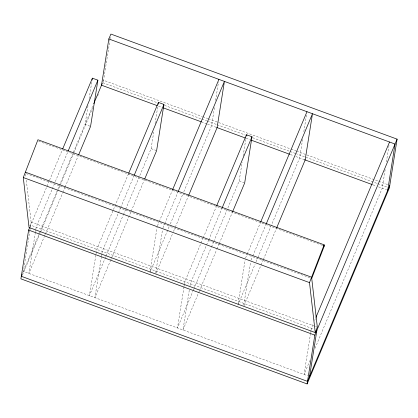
<?xml version="1.0" encoding="UTF-8"?>
<svg xmlns="http://www.w3.org/2000/svg" width="418" height="418" viewBox="0 0 418 418"><rect width="100%" height="100%" fill="white"/><g stroke="black" fill="none" stroke-linecap="round" stroke-linejoin="round"><path stroke-width="0.31" stroke-dasharray="2.09 1.57" d="M29.871 230.297L23.361 271.392L307.737 375.792M29.976 229.654L30.279 227.732M30.378 227.089L30.686 225.161L313.834 329.118M35.378 232.319L28.868 273.414L44.23 236.813M35.478 231.676L35.781 229.748M35.885 229.111L36.188 227.183L52.057 189.385M88.01 105.775L85.063 124.392L89.954 126.189M89.128 98.711L91.772 82.017M110.08 39.203L103.162 82.863L157.095 102.661M110.18 38.56L110.383 37.275M101.422 256.568L94.917 297.663L110.279 261.062M101.527 255.926L101.83 253.998M101.935 253.355L102.238 251.432L120.368 208.232M125.672 209.24L151.107 148.641L153.955 130.662M155.073 123.603L157.717 106.909M150.099 271.324L157.116 227.016M155.705 272.703L162.518 229.681M183.983 286.879L177.478 327.973L192.839 291.372M184.087 286.236L184.39 284.308M184.495 283.665L184.798 281.742L202.929 238.542M214.439 107.63L211.592 125.609L183.136 193.409M215.557 100.566L218.509 81.944M189.286 290.181L182.979 329.99L198.341 293.394M189.997 285.687L190.3 283.759L208.43 240.564M213.739 241.573L239.174 180.973L242.121 162.351M243.14 155.93L245.784 139.236M238.166 303.651L245.079 259.991M243.767 305.03L250.581 262.013M302.606 139.319L299.659 157.941L271.198 225.736M303.829 131.613L306.472 114.919M310.574 333.355L304.069 374.45L309.863 360.635M310.678 332.712L310.982 330.784M311.086 330.142L311.389 328.219L313.406 323.412M385.166 169.63L382.219 188.252L314.655 349.218M386.389 161.923L389.033 145.229M29.735 225.694L31.125 222.094L26.282 179.923M30.002 226.796L49.319 180.764M49.575 180.163L62.418 149.56M52.307 188.784L54.319 183.983M55.328 181.584L67.92 151.582M22.452 273.571L57.611 189.793M57.862 189.192L92.974 105.545M102.812 82.095L103.57 80.293L202.239 116.517M22.415 275.253L39.323 234.973M39.574 234.367L40.332 232.565M40.583 231.964L73.385 153.808M73.641 153.207L92.566 108.116M97.613 96.088L98.371 94.285M44.48 236.212L45.238 234.414M45.489 233.814L62.611 193.011M62.862 192.416L64.879 187.614M65.13 187.013L78.223 155.815M128.462 173.81L96.736 249.41L89.41 295.641L104.772 259.04M120.619 207.631L133.969 175.832M105.022 258.439L105.78 256.642M106.031 256.041L123.158 215.239M123.409 214.643L125.421 209.841M110.53 260.461L111.282 258.664M111.538 258.063L130.928 211.863M131.179 211.262L144.524 179.463M157.471 225.777L158.981 222.177M159.232 221.577L172.326 190.378M162.973 227.794L164.483 224.194M164.739 223.599L177.833 192.395M149.895 272.604L169.285 226.404M170.293 224.006L182.885 194.009M155.904 273.424L172.524 233.829M173.533 231.426L175.043 227.826M175.294 227.225L188.387 196.026M203.179 237.941L216.529 206.142M208.686 239.963L222.031 208.164M193.09 290.771L193.842 288.974M194.098 288.373L211.221 247.571M211.471 246.97L213.488 242.174M198.592 292.793L199.349 290.991M199.6 290.39L216.723 249.593M216.973 248.992L218.99 244.19M219.241 243.595L232.335 212.391M245.533 258.105L247.043 254.505M247.299 253.909L260.644 222.11M251.04 260.127L252.55 256.527M252.801 255.926L265.895 224.727M237.962 304.936L255.084 264.139M256.093 261.736L257.603 258.136M257.854 257.54L270.948 226.337M243.966 305.757L260.842 265.561M261.093 264.96L263.105 260.158M263.356 259.557L276.455 228.359M314.665 320.407L315.674 318.004M202.855 116.742L207.756 118.545M208.368 118.769L290.494 148.918M291.106 149.142L296.012 150.945M296.623 151.17L378.133 181.093M378.745 181.318L387.941 184.693M164.452 105.362L201.22 118.864M201.837 119.088L206.738 120.886M207.349 121.11L216.545 124.486M217.156 124.71L245.35 135.061M245.962 135.286L247.801 135.965M252.702 137.762L289.475 151.264M290.087 151.488L294.988 153.286M295.604 153.511L377.114 183.439M377.726 183.664L386.922 187.039M158.511 106.12L162.189 107.468M201.408 121.868L206.926 123.895M207.537 124.12L216.487 127.406M246.15 138.295L249.828 139.643M290.275 154.493L293.342 155.621M295.792 156.52L304.372 159.671M373.013 184.871L376.075 185.994M378.53 186.893L386.498 189.819M151.107 148.641L156.003 150.438M239.174 180.973L244.065 182.77M38.691 141.185L322.445 245.361M26.141 173.574L310.506 277.975M31.125 222.094L314.885 326.27M315.496 326.495L317.335 327.174M25.608 174.081L25.984 177.326"/><path stroke-width="0.63" d="M29.772 227.34L28.628 230.062L20.9 278.858L307.11 383.938L389.372 187.938L397.1 139.142L110.89 34.062L108.837 38.963L101.511 85.194L157.283 105.67M92.08 80.089L92.383 78.166L97.885 80.183L90.565 126.414L78.73 154.613M158.124 104.338L158.432 102.41L163.934 104.432L156.614 150.663L144.774 178.862M246.291 136.028L246.495 134.742L251.997 136.764L244.676 182.995L232.591 211.795M307.11 383.938L314.838 335.137L397.1 139.142M309.571 376.466L316.891 330.236M387.721 190.268L395.041 144.038L108.837 38.963M25.388 172.138L311.593 277.212L317.335 327.174L315.245 332.571L29.035 227.491L23.293 177.535L37.939 139.748L324.143 244.823L324.284 246.04L311.734 278.425M315.245 332.571L309.503 282.61L324.143 244.823M62.669 148.965L92.383 78.166M68.171 150.982L97.885 80.183M22.065 274.49L21.308 276.293L307.517 381.368L389.78 185.367M93.726 103.742L102.305 83.302M128.718 173.209L158.432 102.41M134.22 175.231L163.934 104.432M172.582 189.777L218.917 79.378M178.084 191.799L224.419 81.4L217.099 127.631L188.643 195.425M216.78 205.541L246.495 134.742M222.282 207.563L251.997 136.764M260.895 221.509L306.979 111.71M266.146 224.126L312.481 113.727L305.161 159.958L276.706 227.758M315.93 317.403L389.539 142.021M163.412 107.917L201.408 121.868M216.733 127.495L245.538 138.071M251.667 140.317L289.664 154.268M304.372 159.671L372.401 184.646M323.057 245.585L324.284 246.04M23.293 177.535L309.503 282.61M28.628 230.062L314.838 335.137"/></g></svg>
